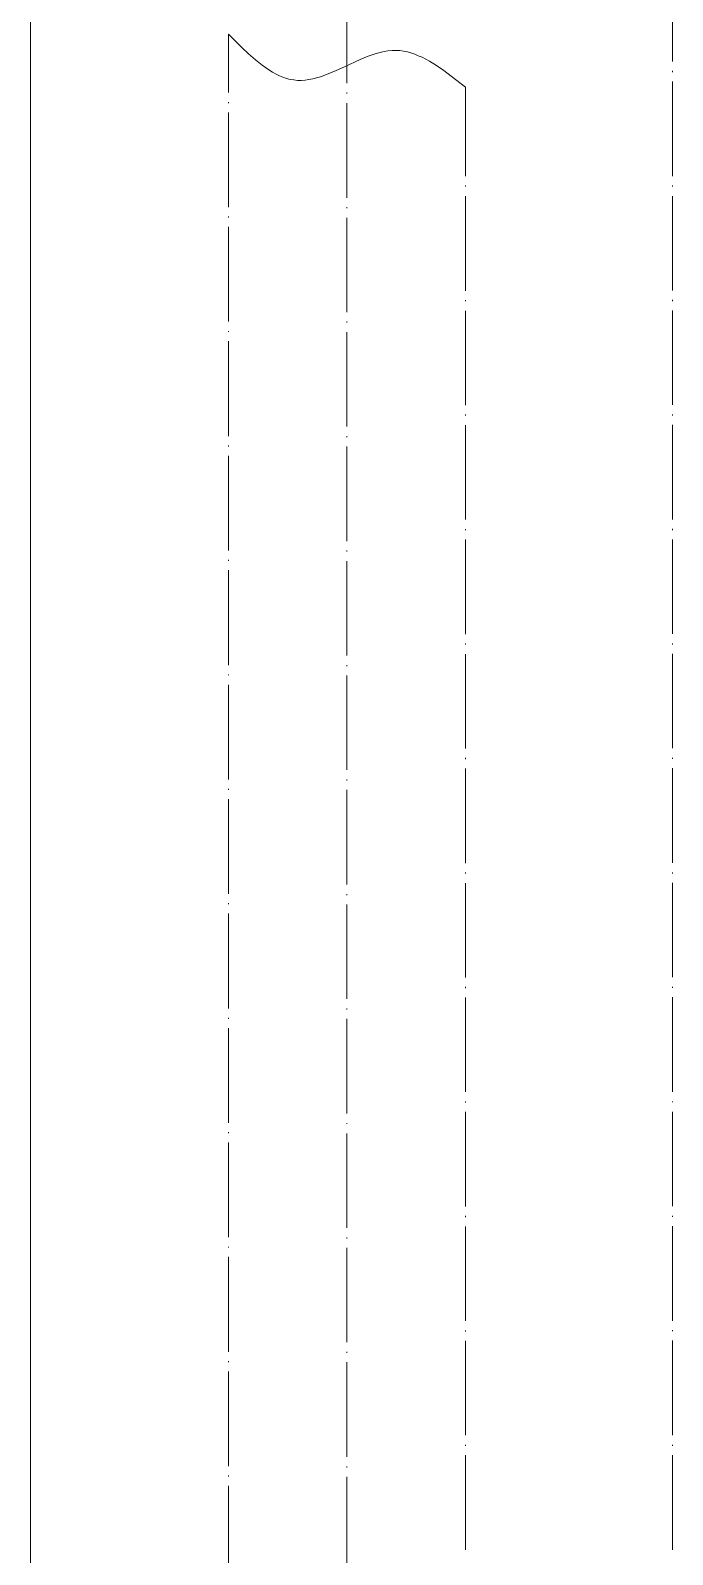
# Model space of a CAD drawing. Header units: millimetres. Extents: x 117 to 78452272, y 10 to 169749766.
# Drawn here: x 78440330 to 78441415, y 169690963 to 169693542 of the extents above; entities that cross this region are included whole.
import ezdxf

# ---------------------------------------------------------------- set-up
doc = ezdxf.new("R2010")
doc.units = ezdxf.units.MM

msp = doc.modelspace()

# ---------------------------------------------------------------- linework, layer by layer
at = {"color": 0, "lineweight": 0}
for points in [[(78440329.64, 169694677.951), (78440329.64, 169689266.92)], [(78441414.691, 169693648.92), (78441414.691, 169693489.05)], [(78440864.409, 169693612.292), (78440864.409, 169693452.422)], [(78440664.463, 169693436.478), (78440664.463, 169693535.158)], [(78440664.463, 169693535.158), (78440686.871, 169693512.75), (78440698.075, 169693501.977), (78440709.709, 169693492.066), (78440720.913, 169693483.017), (78440732.548, 169693474.83), (78440738.581, 169693471.382), (78440744.614, 169693467.935), (78440750.216, 169693464.918), (78440756.249, 169693462.764), (78440762.281, 169693460.609), (78440768.314, 169693458.886), (78440774.778, 169693458.024), (78440780.811, 169693457.162), (78440787.275, 169693457.162), (78440793.738, 169693457.593), (78440800.202, 169693458.455), (78440806.666, 169693459.747), (78440813.13, 169693461.471), (78440819.593, 169693463.195), (78440832.952, 169693468.366), (78440846.31, 169693473.968), (78440860.1, 169693480), (78440886.817, 169693492.497), (78440900.606, 169693498.099), (78440913.964, 169693502.408), (78440920.859, 169693504.563), (78440927.323, 169693505.856), (78440933.787, 169693507.148), (78440940.681, 169693507.579), (78440947.145, 169693507.579), (78440953.609, 169693507.579), (78440960.073, 169693506.717), (78440966.536, 169693505.425), (78440972.569, 169693503.701), (78440979.033, 169693501.546), (78440985.066, 169693498.961), (78440991.53, 169693496.375), (78441004.026, 169693489.912), (78441016.092, 169693482.155), (78441028.157, 169693473.968), (78441040.654, 169693464.487), (78441064.785, 169693445.527)], [(78441414.691, 169693473.106), (78441414.691, 169693471.382)], [(78441064.785, 169693295.137), (78441064.785, 169693445.527)], [(78441414.691, 169693455.438), (78441414.691, 169693295.137)], [(78440664.463, 169693418.81), (78440664.463, 169693420.534)], [(78440864.409, 169693436.478), (78440864.409, 169693434.754)], [(78440864.409, 169693418.81), (78440864.409, 169693258.509)], [(78440664.463, 169693242.996), (78440664.463, 169693402.866)], [(78441064.785, 169693277.469), (78441064.785, 169693279.193)], [(78441064.785, 169693101.224), (78441064.785, 169693261.525)], [(78441414.691, 169693279.193), (78441414.691, 169693277.9)], [(78441414.691, 169693261.525), (78441414.691, 169693101.655)], [(78440864.409, 169693242.565), (78440864.409, 169693241.272)], [(78440664.463, 169693225.328), (78440664.463, 169693227.052)], [(78440664.463, 169693049.514), (78440664.463, 169693209.384)], [(78440864.409, 169693224.897), (78440864.409, 169693065.027)], [(78441064.785, 169693083.556), (78441064.785, 169693085.28)], [(78441414.691, 169693085.711), (78441414.691, 169693083.987)], [(78441064.785, 169692907.742), (78441064.785, 169693067.612)], [(78441414.691, 169693068.043), (78441414.691, 169692908.173)], [(78440664.463, 169693031.846), (78440664.463, 169693033.139)], [(78440864.409, 169693049.083), (78440864.409, 169693047.359)], [(78440864.409, 169693031.415), (78440864.409, 169692871.545)], [(78440664.463, 169692855.601), (78440664.463, 169693015.902)], [(78441064.785, 169692890.075), (78441064.785, 169692891.798)], [(78441064.785, 169692714.26), (78441064.785, 169692874.131)], [(78441414.691, 169692892.229), (78441414.691, 169692890.505)], [(78441414.691, 169692874.562), (78441414.691, 169692714.26)], [(78440864.409, 169692855.601), (78440864.409, 169692853.877)], [(78440664.463, 169692837.934), (78440664.463, 169692839.657)], [(78440864.409, 169692837.934), (78440864.409, 169692677.632)], [(78440664.463, 169692662.119), (78440664.463, 169692821.99)], [(78441064.785, 169692696.593), (78441064.785, 169692697.885)], [(78441414.691, 169692698.316), (78441414.691, 169692696.593)], [(78441064.785, 169692520.347), (78441064.785, 169692680.649)], [(78441414.691, 169692680.649), (78441414.691, 169692520.778)], [(78440664.463, 169692644.452), (78440664.463, 169692646.175)], [(78440864.409, 169692661.688), (78440864.409, 169692659.965)], [(78440864.409, 169692644.021), (78440864.409, 169692484.15)], [(78440664.463, 169692468.206), (78440664.463, 169692628.508)], [(78441064.785, 169692502.68), (78441064.785, 169692504.403)], [(78441414.691, 169692504.834), (78441414.691, 169692503.111)], [(78441414.691, 169692487.167), (78441414.691, 169692327.296)], [(78440864.409, 169692468.206), (78440864.409, 169692466.483)], [(78441064.785, 169692326.865), (78441064.785, 169692486.736)], [(78440664.463, 169692450.97), (78440664.463, 169692452.262)], [(78440864.409, 169692450.539), (78440864.409, 169692290.668)], [(78440664.463, 169692274.724), (78440664.463, 169692434.595)], [(78441064.785, 169692309.198), (78441064.785, 169692310.921)], [(78441414.691, 169692310.921), (78441414.691, 169692309.629)], [(78441064.785, 169692132.952), (78441064.785, 169692293.254)], [(78441414.691, 169692293.685), (78441414.691, 169692133.383)], [(78440664.463, 169692257.057), (78440664.463, 169692258.78)], [(78440864.409, 169692274.293), (78440864.409, 169692273.001)], [(78440864.409, 169692257.057), (78440864.409, 169692096.755)], [(78440664.463, 169692081.242), (78440664.463, 169692241.113)], [(78441064.785, 169692115.716), (78441064.785, 169692117.009)], [(78441414.691, 169692117.439), (78441414.691, 169692115.716)], [(78440864.409, 169692080.811), (78440864.409, 169692079.088)], [(78441064.785, 169691939.471), (78441064.785, 169692099.341)], [(78441414.691, 169692099.772), (78441414.691, 169691939.902)], [(78440664.463, 169692063.575), (78440664.463, 169692065.298)], [(78440864.409, 169692063.144), (78440864.409, 169691903.274)], [(78440664.463, 169691887.33), (78440664.463, 169692047.631)], [(78441064.785, 169691921.803), (78441064.785, 169691923.527)], [(78441414.691, 169691923.958), (78441414.691, 169691922.234)], [(78441064.785, 169691745.989), (78441064.785, 169691905.859)], [(78441414.691, 169691906.29), (78441414.691, 169691745.989)], [(78440664.463, 169691869.662), (78440664.463, 169691871.386)], [(78440864.409, 169691887.33), (78440864.409, 169691885.606)], [(78440864.409, 169691869.662), (78440864.409, 169691709.361)], [(78440664.463, 169691693.848), (78440664.463, 169691853.718)], [(78441064.785, 169691728.321), (78441064.785, 169691730.045)], [(78441414.691, 169691730.045), (78441414.691, 169691728.752)], [(78440864.409, 169691693.417), (78440864.409, 169691692.124)], [(78441064.785, 169691552.076), (78441064.785, 169691712.377)], [(78441414.691, 169691712.377), (78441414.691, 169691552.507)], [(78440664.463, 169691676.18), (78440664.463, 169691677.904)], [(78440864.409, 169691675.749), (78440864.409, 169691515.879)], [(78440664.463, 169691500.366), (78440664.463, 169691660.236)], [(78441064.785, 169691534.408), (78441064.785, 169691536.132)], [(78441414.691, 169691536.563), (78441414.691, 169691534.839)], [(78441064.785, 169691358.594), (78441064.785, 169691518.464)], [(78441414.691, 169691518.895), (78441414.691, 169691359.025)], [(78440664.463, 169691482.698), (78440664.463, 169691483.991)], [(78440864.409, 169691499.935), (78440864.409, 169691498.211)], [(78440864.409, 169691482.267), (78440864.409, 169691322.397)], [(78440664.463, 169691306.453), (78440664.463, 169691466.754)], [(78441064.785, 169691340.926), (78441064.785, 169691342.65)], [(78441414.691, 169691343.081), (78441414.691, 169691341.357)], [(78440864.409, 169691306.453), (78440864.409, 169691304.729)], [(78441064.785, 169691165.112), (78441064.785, 169691324.982)], [(78441414.691, 169691325.413), (78441414.691, 169691165.112)], [(78440664.463, 169691288.785), (78440664.463, 169691290.509)], [(78440864.409, 169691288.785), (78440864.409, 169691128.484)], [(78440664.463, 169691112.971), (78440664.463, 169691272.841)], [(78441064.785, 169691147.444), (78441064.785, 169691148.737)], [(78441414.691, 169691149.168), (78441414.691, 169691147.444)], [(78441064.785, 169690971.199), (78441064.785, 169691131.5)], [(78441414.691, 169691131.5), (78441414.691, 169690971.63)], [(78440664.463, 169691095.303), (78440664.463, 169691097.027)], [(78440864.409, 169691112.54), (78440864.409, 169691110.816)], [(78440864.409, 169691094.872), (78440864.409, 169690935.002)], [(78440664.463, 169690919.058), (78440664.463, 169691079.359)]]:
    msp.add_lwpolyline(points, dxfattribs=at)

doc.saveas('drawing.dxf')
